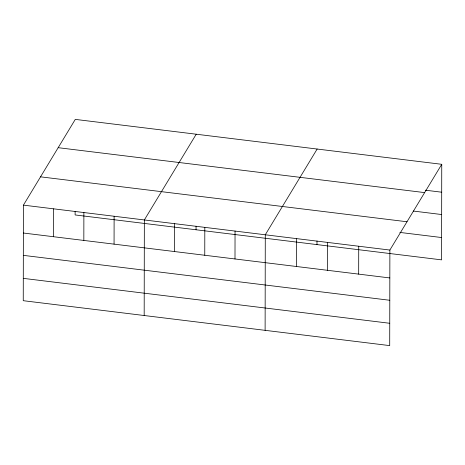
<?xml version="1.0" encoding="UTF-8"?>
<svg xmlns="http://www.w3.org/2000/svg" width="465" height="465" viewBox="0 0 465 465"><rect width="100%" height="100%" fill="white"/><g stroke="black" fill="none" stroke-linecap="round" stroke-linejoin="round"><path stroke-width="0.7" d="M23.419 205.129L23.25 300.692L389.711 345.611L389.879 250.054L441.75 164.308L75.289 119.389L23.419 205.129L389.879 250.054M53.603 236.726L53.649 208.837M75.132 211.343L75.121 214.946L441.581 259.871L441.75 164.308M83.834 240.434L83.88 212.546M114.065 244.142L114.117 216.248M144.179 315.514L144.348 219.957L196.224 134.211M174.532 251.553L174.584 223.659M196.056 229.768L196.061 226.17M204.763 255.256L204.815 227.368M234.999 258.964L235.046 231.076M265.114 330.342L265.283 234.779L317.153 149.038M296.379 266.492L296.432 238.597M316.985 244.596L316.991 240.992M327.529 270.31L327.581 242.416M358.678 274.129L358.73 246.235M425.417 190.202L441.704 192.202M58.172 147.684L424.632 192.603M413.344 211.058L441.663 214.534M40.536 176.834L406.997 221.758M399.853 232.419L441.622 237.539M23.366 233.023L389.827 277.942M23.331 255.355L389.786 300.274M23.291 278.361L389.751 323.28"/></g></svg>
